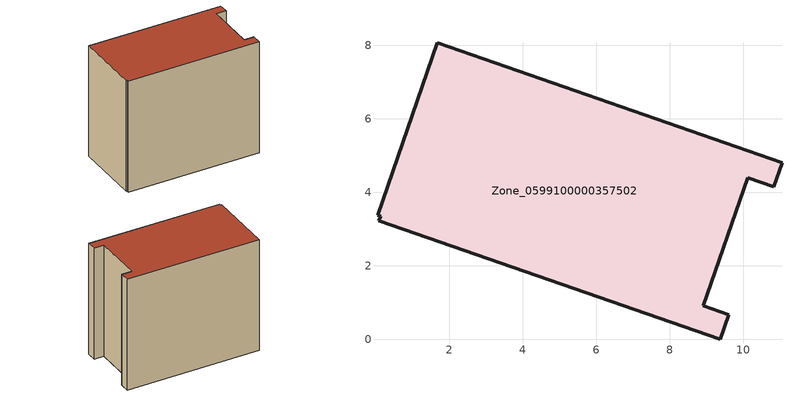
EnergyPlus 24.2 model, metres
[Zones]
Zone_0599100000357502
 floor ground (C_G): 0.04,3.38 1.67,8.07 11.05,4.81 10.82,4.15 10.12,4.39 8.9,0.91 9.61,0.67 9.37,0 0.08,3.22 0.14,3.35 z0
 wall outside (C_F): 9.37,0 9.61,0.67 8.9,0.91 10.12,4.39 10.82,4.15 11.05,4.81 1.67,8.07 0.04,3.38 0.14,3.35 0.08,3.22 9.37,0 z0:8.51
 roof outside (C_R): 0.08,3.22 9.37,0 9.61,0.67 8.9,0.91 10.12,4.39 10.82,4.15 11.05,4.81 1.67,8.07 0.04,3.38 0.14,3.35 z8.51
[BUILDING]
Pand.0599100000357502: North Axis=0; Terrain=City; Loads Convergence Tolerance Value=0.04; Temperature Convergence Tolerance Value=0.4; Solar Distribution=FullExterior; Maximum Number of Warmup Days=25; Minimum Number of Warmup Days=1
[Site:Location]
Rotterdam.The.Hague.AP_ZH_NLD Design_Conditions: Latitude=51.96; Longitude=4.45; Time Zone=1; Elevation=-4.5
[SITE:GROUNDTEMPERATURE:BUILDINGSURFACE]
18, 18, 18, 18, 18, 18, 18, 18, 18, 18, 18, 18
[MATERIAL] Thermal Absorptance=0.9; Solar Absorptance=0.7; Visible Absorptance=0.7
Name | Roughness | Thickness | Conductivity | Density | Specific Heat
G.TI.1992-2005 | MediumSmooth | 0.15 | 0.06 | 540 | 1210
F.TI.1992-2005 | Rough | 0.3 | 0.12 | 1920 | 840
R.TI.1992-2005 | MediumRough | 0.2 | 0.08 | 1500 | 1000
[CONSTRUCTION]
C_G: G.TI.1992-2005
C_F: F.TI.1992-2005
C_R: R.TI.1992-2005
[ZONE]
Zone_0599100000357502: Type=1; Multiplier=1; Ceiling Height=Autocalculate; Volume=Autocalculate; Floor Area=autocalculate; Part of Total Floor Area=Yes
[ZONEINFILTRATION:DESIGNFLOWRATE]
Infil_Zone_0599100000357502: Zone or ZoneList or Space or SpaceList=Zone_0599100000357502; Schedule=AlwaysOn; Design Flow Rate Calculation Method=Flow/Area; Flow Rate per Floor Area=0.0015; Constant Term Coefficient=1; Temperature Term Coefficient=0; Velocity Term Coefficient=0; Velocity Squared Term Coefficient=0
[HVACTEMPLATE:ZONE:IDEALLOADSAIRSYSTEM]
Zone_0599100000357502: Maximum Heating Supply Air Temperature=50; Minimum Cooling Supply Air Temperature=13; Maximum Heating Supply Air Humidity Ratio=0.0156; Minimum Cooling Supply Air Humidity Ratio=0.0077; Heating Limit=NoLimit; Cooling Limit=NoLimit; Dehumidification Control Type=ConstantSensibleHeatRatio; Cooling Sensible Heat Ratio=0.7; Dehumidification Setpoint=60; Humidification Control Type=None; Humidification Setpoint=30; Outdoor Air Method=None; Outdoor Air Flow Rate per Person=0.00944; Outdoor Air Flow Rate per Zone Floor Area=0; Outdoor Air Flow Rate per Zone=0; Demand Controlled Ventilation Type=None; Outdoor Air Economizer Type=NoEconomizer; Heat Recovery Type=None; Sensible Heat Recovery Effectiveness=0.7; Latent Heat Recovery Effectiveness=0.65
[ZONECONTROL:THERMOSTAT]
ThermostatControl_Zone_0599100000357502: Zone or ZoneList=Zone_0599100000357502; Control Type Schedule=DualSetpointControlType; Control 1=Thermostat_Zone_0599100000357502; Temperature Difference Between Cutout And Setpoint=0
[THERMOSTATSETPOINT:DUALSETPOINT]
Thermostat_Zone_0599100000357502: Heating Setpoint Temperature Schedule=HeatingSetpoint_Zone_0599100000357502; Cooling Setpoint Temperature Schedule=CoolingSetpoint_Zone_0599100000357502
[SCHEDULE:COMPACT]
HeatingSetpoint_Zone_0599100000357502: Through: 12/31, For: AllDays, Until: 24:00, 21
CoolingSetpoint_Zone_0599100000357502: Through: 12/31, For: AllDays, Until: 24:00, 24
DualSetpointControlType: Through: 12/31, For: AllDays, Until: 24:00, 4
AlwaysOn: Through: 12/31, For: AllDays, Until: 24:00, 1
